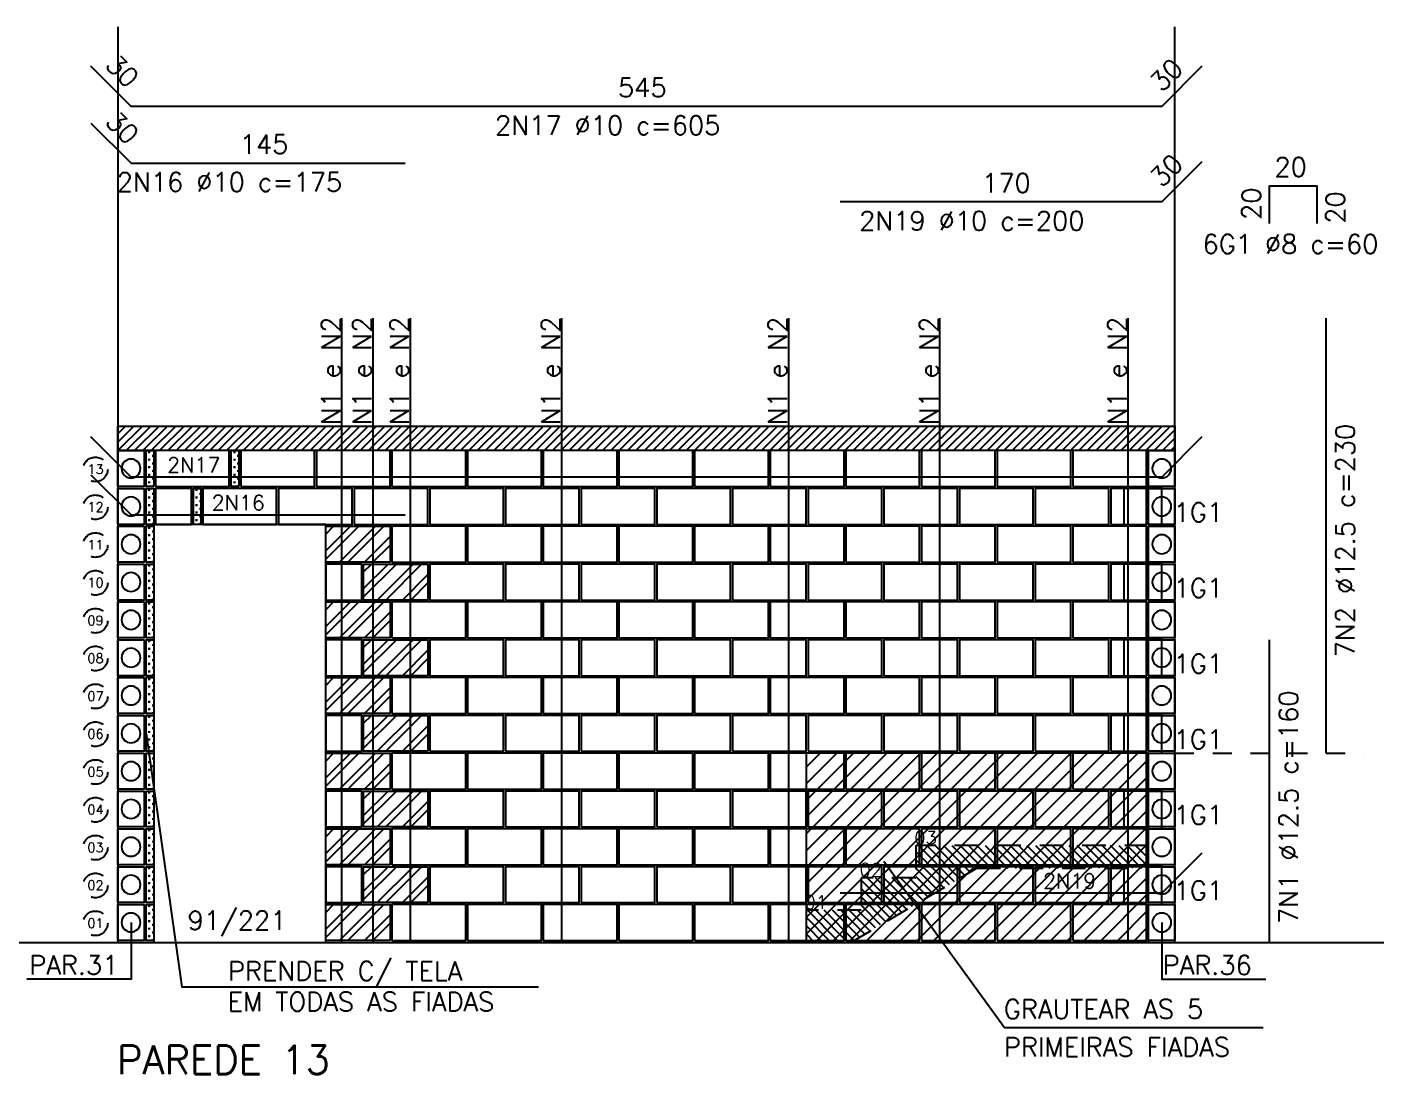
# Model space of a CAD drawing. Extents: x 0 to 187, y -7 to 20.
# Drawn here: x 100.84 to 107.97, y 3.31 to 8.84 of the extents above; entities that cross this region are included whole.
import ezdxf

# ---------------------------------------------------------------- set-up
doc = ezdxf.new("R2010")
doc.units = 0
doc.header["$LTSCALE"] = 0.5
doc.header["$MEASUREMENT"] = 0
doc.linetypes.add('CENTER', pattern=[2, 1.25, -0.25, 0.25, -0.25])
doc.linetypes.add('HIDDEN', pattern=[0.375, 0.25, -0.125])
doc.layers.get('0').update_dxf_attribs({"linetype": 'CONTINUOUS'})
for name, color, linetype in [('AUX00', 7, 'HIDDEN'), ('AUX01', 1, 'CONTINUOUS'), ('B04', 6, 'CONTINUOUS'), ('B19', 3, 'CONTINUOUS'), ('B19C', 126, 'CONTINUOUS'), ('B34', 150, 'CONTINUOUS'), ('B39', 2, 'CONTINUOUS'), ('B39C', 5, 'CONTINUOUS'), ('BLOCOPERP', 2, 'CONTINUOUS'), ('BP', 106, 'CONTINUOUS'), ('EIX01', 1, 'CENTER'), ('FERRO', 4, 'CONTINUOUS'), ('FERRO_CANALETA', 4, 'CONTINUOUS'), ('FERRO_GROUTE', 4, 'CONTINUOUS'), ('G1', 6, 'CONTINUOUS'), ('H04', 9, 'CONTINUOUS'), ('H34', 9, 'CONTINUOUS'), ('HATCH', 7, 'CONTINUOUS'), ('HATCHLAJE', 251, 'HIDDEN'), ('TXT02', 2, 'CONTINUOUS'), ('TXT05', 4, 'CONTINUOUS'), ('VIG02', 3, 'CONTINUOUS')]:
    doc.layers.add(name, color=color, linetype=linetype)
doc.styles.add('ROMANS', font='romans.shx')

# ---------------------------------------------------------------- blocks, each defined once
blk = doc.blocks.new('A$C57CC6AC6')
at = {"layer": 'BP'}
blk.add_lwpolyline([(0, 0.19), (0, 0), (0.14, 0), (0.14, 0.19)], close=True, dxfattribs=at)
blk.add_circle((0.07, 0.095), 0.05, dxfattribs=at)

msp = doc.modelspace()

# ---------------------------------------------------------------- hatches: boundary and pattern name
at = {"layer": 'AUX00'}
h = msp.add_hatch(dxfattribs=at)
h.set_pattern_fill('ANSI31', color=256, scale=0.25, angle=90, style=0)
h.set_pattern_definition([(135, (104.95897, 4.003954), (-0.0220971, -0.0220971), [])])
h.paths.add_polyline_path([(104.959, 4.1746), (104.959, 4.004), (105.1956, 4.004), (105.8617, 4.3958), (106.769, 4.3958), (106.769, 4.5158), (105.539, 4.5158), (105.539, 4.3452), (105.249, 4.3452), (105.249, 4.1746)])
at = {"layer": 'H04'}
h = msp.add_hatch(dxfattribs=at)
h.set_pattern_fill('CROSS', color=256, scale=0.08, style=0)
h.set_pattern_definition([(180, (97.150743, 31.096036), (-0.02, 0.02), [0.01, -0.03]), (90, (97.145743, 31.091036), (0.02, 0.02), [0.01, -0.03])])
h.paths.add_polyline_path([(101.4689, 6.414), (101.5089, 6.414), (101.5089, 6.604), (101.4689, 6.604)])
h = msp.add_hatch(dxfattribs=at)
h.set_pattern_fill('CROSS', color=256, scale=0.08, style=0)
h.set_pattern_definition([(180, (97.600707, 31.096036), (-0.02, 0.02), [0.01, -0.03]), (90, (97.595707, 31.091036), (0.02, 0.02), [0.01, -0.03])])
h.paths.add_polyline_path([(101.9189, 6.414), (101.9589, 6.414), (101.9589, 6.604), (101.9189, 6.604)])
h = msp.add_hatch(dxfattribs=at)
h.set_pattern_fill('CROSS', color=256, scale=0.08, style=0)
h.set_pattern_definition([(180, (97.150743, 30.896035), (-0.02, 0.02), [0.01, -0.03]), (90, (97.145743, 30.891035), (0.02, 0.02), [0.01, -0.03])])
h.paths.add_polyline_path([(101.4689, 6.214), (101.5089, 6.214), (101.5089, 6.404), (101.4689, 6.404)])
h = msp.add_hatch(dxfattribs=at)
h.set_pattern_fill('CROSS', color=256, scale=0.08, style=0)
h.set_pattern_definition([(180, (97.400707, 30.896035), (-0.02, 0.02), [0.01, -0.03]), (90, (97.395707, 30.891035), (0.02, 0.02), [0.01, -0.03])])
h.paths.add_polyline_path([(101.7189, 6.214), (101.7589, 6.214), (101.7589, 6.404), (101.7189, 6.404)])
h = msp.add_hatch(dxfattribs=at)
h.set_pattern_fill('CROSS', color=256, scale=0.08, style=0)
h.set_pattern_definition([(180, (97.150743, 30.696035), (-0.02, 0.02), [0.01, -0.03]), (90, (97.145743, 30.691035), (0.02, 0.02), [0.01, -0.03])])
h.paths.add_polyline_path([(101.4689, 6.014), (101.5089, 6.014), (101.5089, 6.204), (101.4689, 6.204)])
h = msp.add_hatch(dxfattribs=at)
h.set_pattern_fill('CROSS', color=256, scale=0.08, style=0)
h.set_pattern_definition([(180, (97.150743, 30.496035), (-0.02, 0.02), [0.01, -0.03]), (90, (97.145743, 30.491035), (0.02, 0.02), [0.01, -0.03])])
h.paths.add_polyline_path([(101.4689, 5.814), (101.5089, 5.814), (101.5089, 6.004), (101.4689, 6.004)])
h = msp.add_hatch(dxfattribs=at)
h.set_pattern_fill('CROSS', color=256, scale=0.08, style=0)
h.set_pattern_definition([(180, (97.150743, 30.296035), (-0.02, 0.02), [0.01, -0.03]), (90, (97.145743, 30.291035), (0.02, 0.02), [0.01, -0.03])])
h.paths.add_polyline_path([(101.4689, 5.614), (101.5089, 5.614), (101.5089, 5.804), (101.4689, 5.804)])
h = msp.add_hatch(dxfattribs=at)
h.set_pattern_fill('CROSS', color=256, scale=0.08, style=0)
h.set_pattern_definition([(180, (97.150743, 30.096035), (-0.02, 0.02), [0.01, -0.03]), (90, (97.145743, 30.091035), (0.02, 0.02), [0.01, -0.03])])
h.paths.add_polyline_path([(101.4689, 5.414), (101.5089, 5.414), (101.5089, 5.604), (101.4689, 5.604)])
h = msp.add_hatch(dxfattribs=at)
h.set_pattern_fill('CROSS', color=256, scale=0.08, style=0)
h.set_pattern_definition([(180, (97.150743, 29.896034), (-0.02, 0.02), [0.01, -0.03]), (90, (97.145743, 29.891034), (0.02, 0.02), [0.01, -0.03])])
h.paths.add_polyline_path([(101.4689, 5.214), (101.5089, 5.214), (101.5089, 5.404), (101.4689, 5.404)])
h = msp.add_hatch(dxfattribs=at)
h.set_pattern_fill('CROSS', color=256, scale=0.08, style=0)
h.set_pattern_definition([(180, (97.150743, 29.696034), (-0.02, 0.02), [0.01, -0.03]), (90, (97.145743, 29.691034), (0.02, 0.02), [0.01, -0.03])])
h.paths.add_polyline_path([(101.4689, 5.014), (101.5089, 5.014), (101.5089, 5.204), (101.4689, 5.204)])
h = msp.add_hatch(dxfattribs=at)
h.set_pattern_fill('CROSS', color=256, scale=0.08, style=0)
h.set_pattern_definition([(180, (97.150743, 29.496034), (-0.02, 0.02), [0.01, -0.03]), (90, (97.145743, 29.491034), (0.02, 0.02), [0.01, -0.03])])
h.paths.add_polyline_path([(101.4689, 4.814), (101.5089, 4.814), (101.5089, 5.004), (101.4689, 5.004)])
h = msp.add_hatch(dxfattribs=at)
h.set_pattern_fill('CROSS', color=256, scale=0.08, style=0)
h.set_pattern_definition([(180, (97.150743, 29.296034), (-0.02, 0.02), [0.01, -0.03]), (90, (97.145743, 29.291034), (0.02, 0.02), [0.01, -0.03])])
h.paths.add_polyline_path([(101.4689, 4.614), (101.5089, 4.614), (101.5089, 4.804), (101.4689, 4.804)])
h = msp.add_hatch(dxfattribs=at)
h.set_pattern_fill('CROSS', color=256, scale=0.08, style=0)
h.set_pattern_definition([(180, (97.150743, 29.096033), (-0.02, 0.02), [0.01, -0.03]), (90, (97.145743, 29.091033), (0.02, 0.02), [0.01, -0.03])])
h.paths.add_polyline_path([(101.4689, 4.414), (101.5089, 4.414), (101.5089, 4.604), (101.4689, 4.604)])
h = msp.add_hatch(dxfattribs=at)
h.set_pattern_fill('CROSS', color=256, scale=0.08, style=0)
h.set_pattern_definition([(180, (97.150743, 28.896033), (-0.02, 0.02), [0.01, -0.03]), (90, (97.145743, 28.891033), (0.02, 0.02), [0.01, -0.03])])
h.paths.add_polyline_path([(101.4689, 4.214), (101.5089, 4.214), (101.5089, 4.404), (101.4689, 4.404)])
h = msp.add_hatch(dxfattribs=at)
h.set_pattern_fill('CROSS', color=256, scale=0.08, style=0)
h.set_pattern_definition([(180, (97.150743, 28.696033), (-0.02, 0.02), [0.01, -0.03]), (90, (97.145743, 28.691033), (0.02, 0.02), [0.01, -0.03])])
h.paths.add_polyline_path([(101.4689, 4.014), (101.5089, 4.014), (101.5089, 4.204), (101.4689, 4.204)])
at = {"layer": 'H34'}
h = msp.add_hatch(dxfattribs=at)
h.set_pattern_fill('ANSI32', color=256, scale=0.25, style=0)
h.set_pattern_definition([(45, (241.28717, -98.08135), (-0.06629126, 0.06629126), []), (45, (241.331365, -98.08135), (-0.06629126, 0.06629126), [])])
h.paths.add_polyline_path([(102.419, 6.204), (102.419, 6.014), (102.759, 6.014), (102.759, 6.204)])
h = msp.add_hatch(dxfattribs=at)
h.set_pattern_fill('ANSI32', color=256, scale=0.25, style=0)
h.set_pattern_definition([(45, (241.48717, -98.28135), (-0.06629126, 0.06629126), []), (45, (241.531365, -98.28135), (-0.06629126, 0.06629126), [])])
h.paths.add_polyline_path([(102.619, 6.004), (102.619, 5.814), (102.959, 5.814), (102.959, 6.004)])
h = msp.add_hatch(dxfattribs=at)
h.set_pattern_fill('ANSI32', color=256, scale=0.25, style=0)
h.set_pattern_definition([(45, (241.28717, -98.48135), (-0.06629126, 0.06629126), []), (45, (241.331365, -98.48135), (-0.06629126, 0.06629126), [])])
h.paths.add_polyline_path([(102.419, 5.804), (102.419, 5.614), (102.759, 5.614), (102.759, 5.804)])
h = msp.add_hatch(dxfattribs=at)
h.set_pattern_fill('ANSI32', color=256, scale=0.25, style=0)
h.set_pattern_definition([(45, (241.48717, -98.68135), (-0.06629126, 0.06629126), []), (45, (241.531365, -98.68135), (-0.06629126, 0.06629126), [])])
h.paths.add_polyline_path([(102.619, 5.604), (102.619, 5.414), (102.959, 5.414), (102.959, 5.604)])
h = msp.add_hatch(dxfattribs=at)
h.set_pattern_fill('ANSI32', color=256, scale=0.25, style=0)
h.set_pattern_definition([(45, (241.28717, -98.88135), (-0.06629126, 0.06629126), []), (45, (241.331365, -98.88135), (-0.06629126, 0.06629126), [])])
h.paths.add_polyline_path([(102.419, 5.404), (102.419, 5.214), (102.759, 5.214), (102.759, 5.404)])
h = msp.add_hatch(dxfattribs=at)
h.set_pattern_fill('ANSI32', color=256, scale=0.25, style=0)
h.set_pattern_definition([(45, (241.48717, -99.08135), (-0.06629126, 0.06629126), []), (45, (241.531365, -99.08135), (-0.06629126, 0.06629126), [])])
h.paths.add_polyline_path([(102.619, 5.204), (102.619, 5.014), (102.959, 5.014), (102.959, 5.204)])
h = msp.add_hatch(dxfattribs=at)
h.set_pattern_fill('ANSI32', color=256, scale=0.25, style=0)
h.set_pattern_definition([(45, (241.28717, -99.28135), (-0.06629126, 0.06629126), []), (45, (241.331365, -99.28135), (-0.06629126, 0.06629126), [])])
h.paths.add_polyline_path([(102.419, 5.004), (102.419, 4.814), (102.759, 4.814), (102.759, 5.004)])
h = msp.add_hatch(dxfattribs=at)
h.set_pattern_fill('ANSI32', color=256, scale=0.25, style=0)
h.set_pattern_definition([(45, (241.48717, -99.48135), (-0.06629126, 0.06629126), []), (45, (241.531365, -99.48135), (-0.06629126, 0.06629126), [])])
h.paths.add_polyline_path([(102.619, 4.804), (102.619, 4.614), (102.959, 4.614), (102.959, 4.804)])
h = msp.add_hatch(dxfattribs=at)
h.set_pattern_fill('ANSI32', color=256, scale=0.25, style=0)
h.set_pattern_definition([(45, (241.28717, -99.68135), (-0.06629126, 0.06629126), []), (45, (241.331365, -99.68135), (-0.06629126, 0.06629126), [])])
h.paths.add_polyline_path([(102.419, 4.604), (102.419, 4.414), (102.759, 4.414), (102.759, 4.604)])
h = msp.add_hatch(dxfattribs=at)
h.set_pattern_fill('ANSI32', color=256, scale=0.25, style=0)
h.set_pattern_definition([(45, (241.48717, -99.88135), (-0.06629126, 0.06629126), []), (45, (241.531365, -99.88135), (-0.06629126, 0.06629126), [])])
h.paths.add_polyline_path([(102.619, 4.404), (102.619, 4.214), (102.959, 4.214), (102.959, 4.404)])
h = msp.add_hatch(dxfattribs=at)
h.set_pattern_fill('ANSI32', color=256, scale=0.25, style=0)
h.set_pattern_definition([(45, (241.28717, -100.08135), (-0.06629126, 0.06629126), []), (45, (241.331365, -100.08135), (-0.06629126, 0.06629126), [])])
h.paths.add_polyline_path([(102.419, 4.204), (102.419, 4.014), (102.759, 4.014), (102.759, 4.204)])
at = {"layer": 'HATCH'}
h = msp.add_hatch(dxfattribs=at)
h.set_pattern_fill('ANSI31', color=256, scale=0.5, style=0)
h.set_pattern_definition([(45, (96.72581, -164.611306), (-0.044194174, 0.044194174), [])])
h.paths.add_polyline_path([(104.959, 4.004), (106.769, 4.004), (106.769, 5.004), (104.959, 5.004)])
at = {"layer": 'HATCHLAJE'}
h = msp.add_hatch(dxfattribs=at)
h.set_pattern_fill('ANSI31', color=256, scale=0.25, style=0)
h.set_pattern_definition([(45, (101.31897, 6.603954), (-0.02209709, 0.02209709), [])])
h.paths.add_polyline_path([(106.909, 6.604), (101.319, 6.604), (101.319, 6.734), (106.909, 6.734)])

# ---------------------------------------------------------------- linework, layer by layer
msp.add_xline((74.1389, 4.004), (1, 0))
at = {"layer": 'AUX00'}
msp.add_lwpolyline([(104.959, 4.1746), (104.959, 4.004), (105.1956, 4.004), (105.8617, 4.3958), (106.769, 4.3958), (106.769, 4.5158), (105.539, 4.5158), (105.539, 4.3452), (105.249, 4.3452), (105.249, 4.1746)], close=True, dxfattribs=at)
for centre in [(101.2006, 6.5046), (101.2006, 6.3046), (101.2006, 6.1046), (101.2006, 5.9046), (101.2006, 5.7046), (101.2006, 5.5046), (101.2006, 5.3046), (101.2006, 5.1046), (101.2006, 4.9046), (101.2006, 4.7046), (101.2006, 4.5046), (101.2006, 4.3046), (101.2006, 4.1046)]:
    msp.add_circle(centre, 0.065, dxfattribs=at)
at = {"layer": 'AUX01'}
for points in [[(101.319, 8.844), (101.319, 4.004), (106.909, 4.004), (106.909, 8.844)], [(101.469, 5.109), (101.6576, 3.7694), (103.5429, 3.7694)], [(105.369, 4.434), (106.007, 3.5545), (107.3751, 3.5545)], [(101.389, 4.109), (101.389, 3.809), (100.839, 3.809)], [(106.839, 4.109), (106.839, 3.809), (107.389, 3.809)]]:
    msp.add_lwpolyline(points, dxfattribs=at)
msp.add_lwpolyline([(101.5089, 6.214), (101.5089, 4.004), (102.4189, 4.004), (102.4189, 6.214)], close=True, dxfattribs=at)
at = {"layer": 'B04'}
for points in [[(101.5089, 6.414), (101.4689, 6.414), (101.4689, 6.604), (101.5089, 6.604)], [(101.9589, 6.414), (101.9189, 6.414), (101.9189, 6.604), (101.9589, 6.604)], [(101.5089, 6.214), (101.4689, 6.214), (101.4689, 6.404), (101.5089, 6.404)], [(101.7589, 6.214), (101.7189, 6.214), (101.7189, 6.404), (101.7589, 6.404)], [(101.5089, 6.014), (101.4689, 6.014), (101.4689, 6.204), (101.5089, 6.204)], [(101.5089, 5.814), (101.4689, 5.814), (101.4689, 6.004), (101.5089, 6.004)], [(101.5089, 5.614), (101.4689, 5.614), (101.4689, 5.804), (101.5089, 5.804)], [(101.5089, 5.414), (101.4689, 5.414), (101.4689, 5.604), (101.5089, 5.604)], [(101.5089, 5.214), (101.4689, 5.214), (101.4689, 5.404), (101.5089, 5.404)], [(101.5089, 5.014), (101.4689, 5.014), (101.4689, 5.204), (101.5089, 5.204)], [(101.5089, 4.814), (101.4689, 4.814), (101.4689, 5.004), (101.5089, 5.004)], [(101.5089, 4.614), (101.4689, 4.614), (101.4689, 4.804), (101.5089, 4.804)], [(101.5089, 4.414), (101.4689, 4.414), (101.4689, 4.604), (101.5089, 4.604)], [(101.5089, 4.214), (101.4689, 4.214), (101.4689, 4.404), (101.5089, 4.404)], [(101.5089, 4.014), (101.4689, 4.014), (101.4689, 4.204), (101.5089, 4.204)]]:
    msp.add_lwpolyline(points, close=True, dxfattribs=at)
at = {"layer": 'B19'}
for points in [[(106.569, 6.214), (106.759, 6.214), (106.759, 6.404), (106.569, 6.404)], [(102.419, 5.814), (102.609, 5.814), (102.609, 6.004), (102.419, 6.004)], [(106.569, 5.814), (106.759, 5.814), (106.759, 6.004), (106.569, 6.004)], [(102.419, 5.414), (102.609, 5.414), (102.609, 5.604), (102.419, 5.604)], [(106.569, 5.414), (106.759, 5.414), (106.759, 5.604), (106.569, 5.604)], [(102.419, 5.014), (102.609, 5.014), (102.609, 5.204), (102.419, 5.204)], [(106.569, 5.014), (106.759, 5.014), (106.759, 5.204), (106.569, 5.204)], [(102.419, 4.614), (102.609, 4.614), (102.609, 4.804), (102.419, 4.804)], [(106.569, 4.614), (106.759, 4.614), (106.759, 4.804), (106.569, 4.804)], [(102.419, 4.214), (102.609, 4.214), (102.609, 4.404), (102.419, 4.404)]]:
    msp.add_lwpolyline(points, close=True, dxfattribs=at)
at = {"layer": 'B19C'}
for points in [[(101.5189, 6.214), (101.7089, 6.214), (101.7089, 6.404), (101.5189, 6.404)], [(106.569, 4.214), (106.759, 4.214), (106.759, 4.404), (106.569, 4.404)]]:
    msp.add_lwpolyline(points, close=True, dxfattribs=at)
at = {"layer": 'B34'}
for points in [[(102.759, 6.014), (102.419, 6.014), (102.419, 6.204), (102.759, 6.204)], [(102.959, 5.814), (102.619, 5.814), (102.619, 6.004), (102.959, 6.004)], [(102.759, 5.614), (102.419, 5.614), (102.419, 5.804), (102.759, 5.804)], [(102.959, 5.414), (102.619, 5.414), (102.619, 5.604), (102.959, 5.604)], [(102.759, 5.214), (102.419, 5.214), (102.419, 5.404), (102.759, 5.404)], [(102.959, 5.014), (102.619, 5.014), (102.619, 5.204), (102.959, 5.204)], [(102.759, 4.814), (102.419, 4.814), (102.419, 5.004), (102.759, 5.004)], [(102.959, 4.614), (102.619, 4.614), (102.619, 4.804), (102.959, 4.804)], [(102.759, 4.414), (102.419, 4.414), (102.419, 4.604), (102.759, 4.604)], [(102.959, 4.214), (102.619, 4.214), (102.619, 4.404), (102.959, 4.404)], [(102.759, 4.014), (102.419, 4.014), (102.419, 4.204), (102.759, 4.204)]]:
    msp.add_lwpolyline(points, close=True, dxfattribs=at)
at = {"layer": 'B39'}
for points in [[(102.969, 6.214), (103.359, 6.214), (103.359, 6.404), (102.969, 6.404)], [(103.369, 6.214), (103.759, 6.214), (103.759, 6.404), (103.369, 6.404)], [(103.769, 6.214), (104.159, 6.214), (104.159, 6.404), (103.769, 6.404)], [(104.169, 6.214), (104.559, 6.214), (104.559, 6.404), (104.169, 6.404)], [(104.569, 6.214), (104.959, 6.214), (104.959, 6.404), (104.569, 6.404)], [(104.969, 6.214), (105.359, 6.214), (105.359, 6.404), (104.969, 6.404)], [(105.369, 6.214), (105.759, 6.214), (105.759, 6.404), (105.369, 6.404)], [(105.769, 6.214), (106.159, 6.214), (106.159, 6.404), (105.769, 6.404)], [(106.169, 6.214), (106.559, 6.214), (106.559, 6.404), (106.169, 6.404)], [(102.769, 6.014), (103.159, 6.014), (103.159, 6.204), (102.769, 6.204)], [(103.169, 6.014), (103.559, 6.014), (103.559, 6.204), (103.169, 6.204)], [(103.569, 6.014), (103.959, 6.014), (103.959, 6.204), (103.569, 6.204)], [(103.969, 6.014), (104.359, 6.014), (104.359, 6.204), (103.969, 6.204)], [(104.369, 6.014), (104.759, 6.014), (104.759, 6.204), (104.369, 6.204)], [(104.769, 6.014), (105.159, 6.014), (105.159, 6.204), (104.769, 6.204)], [(105.169, 6.014), (105.559, 6.014), (105.559, 6.204), (105.169, 6.204)], [(105.569, 6.014), (105.959, 6.014), (105.959, 6.204), (105.569, 6.204)], [(105.969, 6.014), (106.359, 6.014), (106.359, 6.204), (105.969, 6.204)], [(106.369, 6.014), (106.759, 6.014), (106.759, 6.204), (106.369, 6.204)], [(102.969, 5.814), (103.359, 5.814), (103.359, 6.004), (102.969, 6.004)], [(103.369, 5.814), (103.759, 5.814), (103.759, 6.004), (103.369, 6.004)], [(103.769, 5.814), (104.159, 5.814), (104.159, 6.004), (103.769, 6.004)], [(104.169, 5.814), (104.559, 5.814), (104.559, 6.004), (104.169, 6.004)], [(104.569, 5.814), (104.959, 5.814), (104.959, 6.004), (104.569, 6.004)], [(104.969, 5.814), (105.359, 5.814), (105.359, 6.004), (104.969, 6.004)], [(105.369, 5.814), (105.759, 5.814), (105.759, 6.004), (105.369, 6.004)], [(105.769, 5.814), (106.159, 5.814), (106.159, 6.004), (105.769, 6.004)], [(106.169, 5.814), (106.559, 5.814), (106.559, 6.004), (106.169, 6.004)], [(102.769, 5.614), (103.159, 5.614), (103.159, 5.804), (102.769, 5.804)], [(103.169, 5.614), (103.559, 5.614), (103.559, 5.804), (103.169, 5.804)], [(103.569, 5.614), (103.959, 5.614), (103.959, 5.804), (103.569, 5.804)], [(103.969, 5.614), (104.359, 5.614), (104.359, 5.804), (103.969, 5.804)], [(104.369, 5.614), (104.759, 5.614), (104.759, 5.804), (104.369, 5.804)], [(104.769, 5.614), (105.159, 5.614), (105.159, 5.804), (104.769, 5.804)], [(105.169, 5.614), (105.559, 5.614), (105.559, 5.804), (105.169, 5.804)], [(105.569, 5.614), (105.959, 5.614), (105.959, 5.804), (105.569, 5.804)], [(105.969, 5.614), (106.359, 5.614), (106.359, 5.804), (105.969, 5.804)], [(106.369, 5.614), (106.759, 5.614), (106.759, 5.804), (106.369, 5.804)], [(102.969, 5.414), (103.359, 5.414), (103.359, 5.604), (102.969, 5.604)], [(103.369, 5.414), (103.759, 5.414), (103.759, 5.604), (103.369, 5.604)], [(103.769, 5.414), (104.159, 5.414), (104.159, 5.604), (103.769, 5.604)], [(104.169, 5.414), (104.559, 5.414), (104.559, 5.604), (104.169, 5.604)], [(104.569, 5.414), (104.959, 5.414), (104.959, 5.604), (104.569, 5.604)], [(104.969, 5.414), (105.359, 5.414), (105.359, 5.604), (104.969, 5.604)], [(105.369, 5.414), (105.759, 5.414), (105.759, 5.604), (105.369, 5.604)], [(105.769, 5.414), (106.159, 5.414), (106.159, 5.604), (105.769, 5.604)], [(106.169, 5.414), (106.559, 5.414), (106.559, 5.604), (106.169, 5.604)], [(102.769, 5.214), (103.159, 5.214), (103.159, 5.404), (102.769, 5.404)], [(103.169, 5.214), (103.559, 5.214), (103.559, 5.404), (103.169, 5.404)], [(103.569, 5.214), (103.959, 5.214), (103.959, 5.404), (103.569, 5.404)], [(103.969, 5.214), (104.359, 5.214), (104.359, 5.404), (103.969, 5.404)], [(104.369, 5.214), (104.759, 5.214), (104.759, 5.404), (104.369, 5.404)], [(104.769, 5.214), (105.159, 5.214), (105.159, 5.404), (104.769, 5.404)], [(105.169, 5.214), (105.559, 5.214), (105.559, 5.404), (105.169, 5.404)], [(105.569, 5.214), (105.959, 5.214), (105.959, 5.404), (105.569, 5.404)], [(105.969, 5.214), (106.359, 5.214), (106.359, 5.404), (105.969, 5.404)], [(106.369, 5.214), (106.759, 5.214), (106.759, 5.404), (106.369, 5.404)], [(102.969, 5.014), (103.359, 5.014), (103.359, 5.204), (102.969, 5.204)], [(103.369, 5.014), (103.759, 5.014), (103.759, 5.204), (103.369, 5.204)], [(103.769, 5.014), (104.159, 5.014), (104.159, 5.204), (103.769, 5.204)], [(104.169, 5.014), (104.559, 5.014), (104.559, 5.204), (104.169, 5.204)], [(104.569, 5.014), (104.959, 5.014), (104.959, 5.204), (104.569, 5.204)], [(104.969, 5.014), (105.359, 5.014), (105.359, 5.204), (104.969, 5.204)], [(105.369, 5.014), (105.759, 5.014), (105.759, 5.204), (105.369, 5.204)], [(105.769, 5.014), (106.159, 5.014), (106.159, 5.204), (105.769, 5.204)], [(106.169, 5.014), (106.559, 5.014), (106.559, 5.204), (106.169, 5.204)], [(102.769, 4.814), (103.159, 4.814), (103.159, 5.004), (102.769, 5.004)], [(103.169, 4.814), (103.559, 4.814), (103.559, 5.004), (103.169, 5.004)], [(103.569, 4.814), (103.959, 4.814), (103.959, 5.004), (103.569, 5.004)], [(103.969, 4.814), (104.359, 4.814), (104.359, 5.004), (103.969, 5.004)], [(104.369, 4.814), (104.759, 4.814), (104.759, 5.004), (104.369, 5.004)], [(104.769, 4.814), (105.159, 4.814), (105.159, 5.004), (104.769, 5.004)], [(105.169, 4.814), (105.559, 4.814), (105.559, 5.004), (105.169, 5.004)], [(105.569, 4.814), (105.959, 4.814), (105.959, 5.004), (105.569, 5.004)], [(105.969, 4.814), (106.359, 4.814), (106.359, 5.004), (105.969, 5.004)], [(106.369, 4.814), (106.759, 4.814), (106.759, 5.004), (106.369, 5.004)], [(102.969, 4.614), (103.359, 4.614), (103.359, 4.804), (102.969, 4.804)], [(103.369, 4.614), (103.759, 4.614), (103.759, 4.804), (103.369, 4.804)], [(103.769, 4.614), (104.159, 4.614), (104.159, 4.804), (103.769, 4.804)], [(104.169, 4.614), (104.559, 4.614), (104.559, 4.804), (104.169, 4.804)], [(104.569, 4.614), (104.959, 4.614), (104.959, 4.804), (104.569, 4.804)], [(104.969, 4.614), (105.359, 4.614), (105.359, 4.804), (104.969, 4.804)], [(105.369, 4.614), (105.759, 4.614), (105.759, 4.804), (105.369, 4.804)], [(105.769, 4.614), (106.159, 4.614), (106.159, 4.804), (105.769, 4.804)], [(106.169, 4.614), (106.559, 4.614), (106.559, 4.804), (106.169, 4.804)], [(102.769, 4.414), (103.159, 4.414), (103.159, 4.604), (102.769, 4.604)], [(103.169, 4.414), (103.559, 4.414), (103.559, 4.604), (103.169, 4.604)], [(103.569, 4.414), (103.959, 4.414), (103.959, 4.604), (103.569, 4.604)], [(103.969, 4.414), (104.359, 4.414), (104.359, 4.604), (103.969, 4.604)], [(104.369, 4.414), (104.759, 4.414), (104.759, 4.604), (104.369, 4.604)], [(104.769, 4.414), (105.159, 4.414), (105.159, 4.604), (104.769, 4.604)], [(105.169, 4.414), (105.559, 4.414), (105.559, 4.604), (105.169, 4.604)], [(105.569, 4.414), (105.959, 4.414), (105.959, 4.604), (105.569, 4.604)], [(105.969, 4.414), (106.359, 4.414), (106.359, 4.604), (105.969, 4.604)], [(106.369, 4.414), (106.759, 4.414), (106.759, 4.604), (106.369, 4.604)], [(102.969, 4.214), (103.359, 4.214), (103.359, 4.404), (102.969, 4.404)], [(103.369, 4.214), (103.759, 4.214), (103.759, 4.404), (103.369, 4.404)], [(103.769, 4.214), (104.159, 4.214), (104.159, 4.404), (103.769, 4.404)], [(104.169, 4.214), (104.559, 4.214), (104.559, 4.404), (104.169, 4.404)], [(104.569, 4.214), (104.959, 4.214), (104.959, 4.404), (104.569, 4.404)], [(102.769, 4.014), (103.159, 4.014), (103.159, 4.204), (102.769, 4.204)], [(103.169, 4.014), (103.559, 4.014), (103.559, 4.204), (103.169, 4.204)], [(103.569, 4.014), (103.959, 4.014), (103.959, 4.204), (103.569, 4.204)], [(103.969, 4.014), (104.359, 4.014), (104.359, 4.204), (103.969, 4.204)], [(104.369, 4.014), (104.759, 4.014), (104.759, 4.204), (104.369, 4.204)], [(104.769, 4.014), (105.159, 4.014), (105.159, 4.204), (104.769, 4.204)], [(105.169, 4.014), (105.559, 4.014), (105.559, 4.204), (105.169, 4.204)], [(105.569, 4.014), (105.959, 4.014), (105.959, 4.204), (105.569, 4.204)], [(105.969, 4.014), (106.359, 4.014), (106.359, 4.204), (105.969, 4.204)], [(106.369, 4.014), (106.759, 4.014), (106.759, 4.204), (106.369, 4.204)]]:
    msp.add_lwpolyline(points, close=True, dxfattribs=at)
at = {"layer": 'B39C'}
for points in [[(101.5189, 6.414), (101.9089, 6.414), (101.9089, 6.604), (101.5189, 6.604)], [(101.9689, 6.414), (102.3589, 6.414), (102.3589, 6.604), (101.9689, 6.604)], [(102.369, 6.414), (102.759, 6.414), (102.759, 6.604), (102.369, 6.604)], [(102.769, 6.414), (103.159, 6.414), (103.159, 6.604), (102.769, 6.604)], [(103.169, 6.414), (103.559, 6.414), (103.559, 6.604), (103.169, 6.604)], [(103.569, 6.414), (103.959, 6.414), (103.959, 6.604), (103.569, 6.604)], [(103.969, 6.414), (104.359, 6.414), (104.359, 6.604), (103.969, 6.604)], [(104.369, 6.414), (104.759, 6.414), (104.759, 6.604), (104.369, 6.604)], [(104.769, 6.414), (105.159, 6.414), (105.159, 6.604), (104.769, 6.604)], [(105.169, 6.414), (105.559, 6.414), (105.559, 6.604), (105.169, 6.604)], [(105.569, 6.414), (105.959, 6.414), (105.959, 6.604), (105.569, 6.604)], [(105.969, 6.414), (106.359, 6.414), (106.359, 6.604), (105.969, 6.604)], [(106.369, 6.414), (106.759, 6.414), (106.759, 6.604), (106.369, 6.604)], [(101.7689, 6.214), (102.1589, 6.214), (102.1589, 6.404), (101.7689, 6.404)], [(102.169, 6.214), (102.559, 6.214), (102.559, 6.404), (102.169, 6.404)], [(102.569, 6.214), (102.959, 6.214), (102.959, 6.404), (102.569, 6.404)], [(104.969, 4.214), (105.359, 4.214), (105.359, 4.404), (104.969, 4.404)], [(105.369, 4.214), (105.759, 4.214), (105.759, 4.404), (105.369, 4.404)], [(105.769, 4.214), (106.159, 4.214), (106.159, 4.404), (105.769, 4.404)], [(106.169, 4.214), (106.559, 4.214), (106.559, 4.404), (106.169, 4.404)]]:
    msp.add_lwpolyline(points, close=True, dxfattribs=at)
at = {"layer": 'EIX01', "linetype": 'HIDDEN', "ltscale": 0.5}
for p, q in [((106.909, 5.004), (107.909, 5.004)), ((106.909, 4.004), (107.909, 4.004))]:
    msp.add_line(p, q, dxfattribs=at)
at = {"layer": 'FERRO'}
msp.add_lwpolyline([(107.409, 7.804), (107.409, 8.004), (107.659, 8.004), (107.659, 7.804)], dxfattribs=at)
at = {"layer": 'FERRO_CANALETA'}
for points in [[(107.0511, 8.6361), (106.839, 8.424), (101.389, 8.424), (101.1768, 8.6361)], [(101.1768, 8.3361), (101.389, 8.124), (102.839, 8.124)], [(107.0511, 8.1313), (106.839, 7.9191), (105.139, 7.9191)], [(107.0511, 6.6761), (106.839, 6.464), (101.389, 6.464), (101.1768, 6.6761)], [(101.1768, 6.4761), (101.389, 6.264), (102.839, 6.264)], [(107.0511, 4.4761), (106.839, 4.264), (105.139, 4.264)]]:
    msp.add_lwpolyline(points, dxfattribs=at)
at = {"layer": 'FERRO_GROUTE'}
for p, q in [((102.504, 4.004), (102.504, 7.304)), ((102.669, 4.004), (102.669, 7.304)), ((102.8665, 4.004), (102.8665, 7.304)), ((103.6665, 4.004), (103.6665, 7.304)), ((104.8665, 4.004), (104.8665, 7.304)), ((105.6665, 4.004), (105.6665, 7.304)), ((106.6615, 4.004), (106.6615, 7.304)), ((107.709, 5.004), (107.709, 7.304)), ((107.409, 4.004), (107.409, 5.604))]:
    msp.add_line(p, q, dxfattribs=at)
at = {"layer": 'G1'}
for points in [[(106.839, 6.209), (106.839, 6.409), (106.639, 6.409), (106.639, 6.209)], [(106.839, 5.809), (106.839, 6.009), (106.639, 6.009), (106.639, 5.809)], [(106.839, 5.409), (106.839, 5.609), (106.639, 5.609), (106.639, 5.409)], [(106.839, 5.009), (106.839, 5.209), (106.639, 5.209), (106.639, 5.009)], [(106.839, 4.609), (106.839, 4.809), (106.639, 4.809), (106.639, 4.609)], [(106.839, 4.209), (106.839, 4.409), (106.639, 4.409), (106.639, 4.209)]]:
    msp.add_lwpolyline(points, dxfattribs=at)
at = {"layer": 'HATCH'}
msp.add_lwpolyline([(104.959, 4.004), (106.769, 4.004), (106.769, 5.004), (104.959, 5.004)], close=True, dxfattribs=at)
at = {"layer": 'VIG02'}
msp.add_lwpolyline([(106.909, 6.604), (101.319, 6.604), (101.319, 6.734), (106.909, 6.734), (106.909, 6.604)], dxfattribs=at)

# ---------------------------------------------------------------- block references
at = {"layer": 'BLOCOPERP', "xscale": -1}
for p in [(101.459, 6.414), (106.909, 6.414), (101.459, 6.214), (106.909, 6.214), (101.459, 6.014), (106.909, 6.014), (101.459, 5.814), (106.909, 5.814), (101.459, 5.614), (106.909, 5.614), (101.459, 5.414), (106.909, 5.414), (101.459, 5.214), (106.909, 5.214), (101.459, 5.014), (106.909, 5.014), (101.459, 4.814), (106.909, 4.814), (101.459, 4.614), (106.909, 4.614), (101.459, 4.414), (106.909, 4.414), (101.459, 4.214), (106.909, 4.214), (101.459, 4.014), (106.909, 4.014)]:
    msp.add_blockref('A$C57CC6AC6', p, dxfattribs=at)

# ---------------------------------------------------------------- texts
at = {"layer": 'AUX00', "color": 2, "style": 'ROMANS'}
for s, p in [('13', (101.1584, 6.4809)), ('12', (101.1584, 6.2809)), ('11', (101.1584, 6.0809)), ('10', (101.1584, 5.8809)), ('09', (101.1584, 5.6809)), ('08', (101.1584, 5.4809)), ('07', (101.1584, 5.2809)), ('06', (101.1584, 5.0809)), ('05', (101.1584, 4.8809)), ('04', (101.1584, 4.6809)), ('03', (101.1584, 4.4809)), ('02', (101.1584, 4.2809)), ('01', (101.1584, 4.0809))]:
    msp.add_text(s, height=0.05, rotation=360, dxfattribs=at).set_placement(p)
at = {"layer": 'AUX00', "style": 'ROMANS'}
for s, p in [('03', (105.5305, 4.5226)), ('02', (105.2405, 4.3519)), ('01', (104.9505, 4.1813))]:
    msp.add_text(s, height=0.07, rotation=360, dxfattribs=at).set_placement(p)
at = {"layer": 'TXT02', "style": 'ROMANS'}
for s, rotation, p in [('30', 315, (101.2475, 8.6361)), ('30', 45, (106.839, 8.4947)), ('30', 314.99974, (101.2475, 8.3361)), ('145', 359.99992, (101.964, 8.174)), ('30', 45, (106.839, 7.9898)), ('2N16 %%C10 c=175', 359.99992, (101.314, 7.974)), ('20', 90, (107.3631, 7.8238)), ('20', 90, (107.8072, 7.8038)), ('N1 e N2', 90, (102.4961, 6.7385)), ('N1 e N2', 90, (102.6611, 6.7385)), ('N1 e N2', 90, (102.8586, 6.7385)), ('N1 e N2', 90, (103.6586, 6.7385)), ('N1 e N2', 90, (104.8586, 6.7385)), ('N1 e N2', 90, (105.6586, 6.7385)), ('N1 e N2', 90, (106.6536, 6.7385)), ('7N2 %%C12.5 c=230', 90, (107.859, 5.5116)), ('7N1 %%C12.5 c=160', 90, (107.559, 4.1017)), ('PAR.31', 0, (100.8509, 3.8341)), ('PAR.36', 360, (106.8437, 3.8336)), ('PRENDER C/ TELA', 360, (101.9016, 3.8022)), ('EM TODAS AS FIADAS', 360, (101.8998, 3.6399)), ('GRAUTEAR AS 5', 0, (106.0041, 3.6009)), ('PRIMEIRAS FIADAS', 0, (106.0041, 3.4009))]:
    msp.add_text(s, height=0.1, rotation=rotation, dxfattribs=at).set_placement(p)
for s, height, p in [('545', 0.1, (103.964, 8.474)), ('2N17 %%C10 c=605', 0.1, (103.314, 8.274)), ('20', 0.1, (107.4348, 8.0539)), ('170', 0.1, (105.889, 7.9691)), ('2N19 %%C10 c=200', 0.1, (105.239, 7.7691)), ('6G1 %%C8 c=60', 0.1, (107.0548, 7.6461)), ('2N17', 0.08, (101.5803, 6.4883)), ('2N16', 0.08, (101.8157, 6.2883)), ('1G1', 0.1, (106.9017, 6.228)), ('1G1', 0.1, (106.9017, 5.828)), ('1G1', 0.1, (106.9017, 5.428)), ('1G1', 0.1, (106.9017, 5.028)), ('1G1', 0.1, (106.9017, 4.628)), ('2N19', 0.08, (106.2113, 4.2883)), ('1G1', 0.1, (106.9017, 4.228)), ('91/221', 0.1, (101.688, 4.0698))]:
    msp.add_text(s, height=height, dxfattribs=at).set_placement(p)
at = {"layer": 'TXT05', "style": 'ROMANS'}
msp.add_text('PAREDE 13', height=0.15, dxfattribs=at).set_placement((101.3155, 3.3078))

doc.saveas('drawing.dxf')
